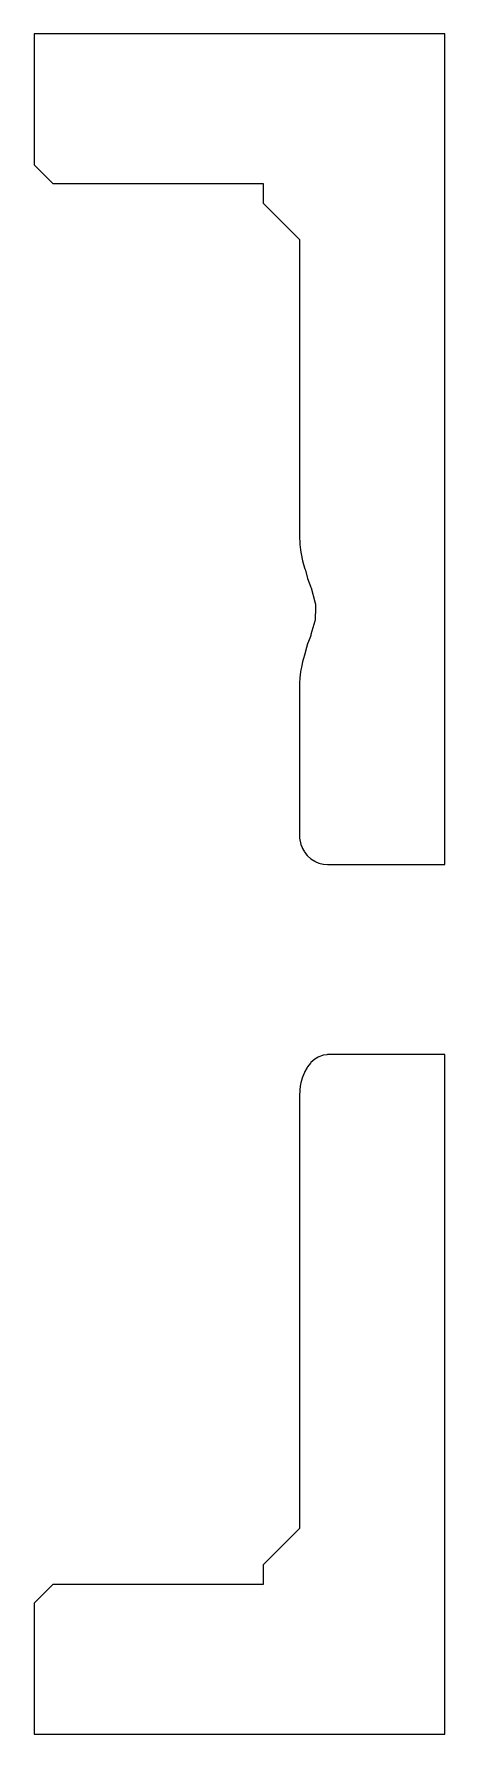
# Model space of a CAD drawing. Header units: metres. Extents: x 0 to 47.5, y 0 to 45.5.
# Drawn here: x 0 to 11, y 0 to 45.5 of the extents above.
import ezdxf

# ---------------------------------------------------------------- set-up
doc = ezdxf.new("R2010")
doc.units = ezdxf.units.M

msp = doc.modelspace()

# ---------------------------------------------------------------- linework, layer by layer
for p, q in [((11, 45.5), (0, 45.5)), ((0, 45.5), (0, 42)), ((11, 23.2713), (11, 45.5)), ((0, 42), (0.5, 41.5)), ((0.5, 41.5), (6.13231, 41.5)), ((6.13231, 41.5), (6.13231, 40.9718)), ((6.13231, 40.9718), (7.10409, 40)), ((7.10409, 40), (7.10409, 32.027)), ((7.10409, 32.027), (7.11042, 31.895)), ((7.11042, 31.895), (7.11332, 31.8346)), ((7.11332, 31.8346), (7.13368, 31.6955)), ((7.13368, 31.6955), (7.14079, 31.6324)), ((7.14079, 31.6324), (7.1492, 31.5893)), ((7.1492, 31.5893), (7.18583, 31.4012)), ((7.18583, 31.4012), (7.23972, 31.2141)), ((7.23972, 31.2141), (7.24732, 31.1877)), ((7.24732, 31.1877), (7.2626, 31.1497)), ((7.2626, 31.1497), (7.32376, 30.9244)), ((7.32376, 30.9244), (7.41035, 30.6917)), ((7.41035, 30.6917), (7.41325, 30.6839)), ((7.41325, 30.6839), (7.41695, 30.6767)), ((7.41695, 30.6767), (7.51359, 30.2991)), ((7.51359, 30.2991), (7.53565, 30.2409)), ((7.53405, 30.1621), (7.52699, 29.8157)), ((7.53565, 30.2409), (7.53405, 30.1621)), ((7.46289, 29.6046), (7.41325, 29.4292)), ((7.51359, 29.7837), (7.46289, 29.6046)), ((7.51872, 29.7959), (7.51359, 29.7837)), ((7.52699, 29.8157), (7.51872, 29.7959)), ((7.32376, 29.1753), (7.29649, 29.0796)), ((7.35039, 29.2434), (7.32376, 29.1753)), ((7.4027, 29.3773), (7.35039, 29.2434)), ((7.4081, 29.4039), (7.4027, 29.3773)), ((7.41325, 29.4292), (7.4081, 29.4039)), ((7.18583, 28.6977), (7.16637, 28.6008)), ((7.20316, 28.756), (7.18583, 28.6977)), ((7.24561, 28.8988), (7.20316, 28.756)), ((7.2467, 28.9041), (7.24561, 28.8988)), ((7.24732, 28.9072), (7.2467, 28.9041)), ((7.29649, 29.0796), (7.24732, 28.9072)), ((7.11332, 28.2609), (7.10718, 28.1356)), ((7.11621, 28.2802), (7.11332, 28.2609)), ((7.12559, 28.3429), (7.11621, 28.2802)), ((7.1366, 28.4374), (7.12559, 28.3429)), ((7.14079, 28.4735), (7.1366, 28.4374)), ((7.16637, 28.6008), (7.14079, 28.4735)), ((7.10718, 28.1356), (7.10409, 28.0725)), ((7.10409, 28.0725), (7.10409, 24.0487)), ((7.10409, 24.0487), (7.10976, 23.9744)), ((7.10976, 23.9744), (7.11332, 23.9278)), ((7.11332, 23.9278), (7.13205, 23.8474)), ((7.13205, 23.8474), (7.14079, 23.8099)), ((7.14079, 23.8099), (7.17463, 23.7258)), ((7.17463, 23.7258), (7.18583, 23.6979)), ((7.18583, 23.6979), (7.23627, 23.6131)), ((7.23627, 23.6131), (7.24732, 23.5945)), ((7.24732, 23.5945), (7.31504, 23.5128)), ((7.31504, 23.5128), (7.32376, 23.5023)), ((7.32376, 23.5023), (7.40836, 23.4279)), ((7.40836, 23.4279), (7.41325, 23.4236)), ((7.41325, 23.4236), (7.51312, 23.3605)), ((7.51312, 23.3605), (7.51359, 23.3602)), ((7.51359, 23.3602), (7.52746, 23.3543)), ((7.52746, 23.3543), (7.62232, 23.3114)), ((7.62232, 23.3114), (7.62638, 23.3103)), ((7.62638, 23.3103), (7.73676, 23.2814)), ((7.73676, 23.2814), (7.74373, 23.2808)), ((7.74373, 23.2808), (7.85409, 23.2713)), ((7.85409, 23.2713), (11, 23.2713)), ((7.31101, 17.8391), (7.24732, 17.73)), ((7.32376, 17.8609), (7.31101, 17.8391)), ((7.39909, 17.9551), (7.32376, 17.8609)), ((7.41325, 17.9728), (7.39909, 17.9551)), ((7.51359, 18.0627), (7.41325, 17.9728)), ((7.60642, 18.119), (7.51359, 18.0627)), ((7.62232, 18.1286), (7.60642, 18.119)), ((7.72039, 18.1631), (7.62232, 18.1286)), ((7.73676, 18.1688), (7.72039, 18.1631)), ((7.83745, 18.1804), (7.73676, 18.1688)), ((7.85409, 18.1823), (7.83745, 18.1804)), ((11, 18.1823), (7.85409, 18.1823)), ((11, 0), (11, 18.1823)), ((7.13532, 17.3907), (7.11332, 17.2566)), ((7.14079, 17.4241), (7.13532, 17.3907)), ((7.17738, 17.5533), (7.14079, 17.4241)), ((7.18583, 17.5832), (7.17738, 17.5533)), ((7.23647, 17.7041), (7.18583, 17.5832)), ((7.24732, 17.73), (7.23647, 17.7041)), ((7.11136, 17.2203), (7.10409, 17.085)), ((7.10409, 17.085), (7.10409, 5.5)), ((7.11332, 17.2566), (7.11136, 17.2203)), ((7.10409, 5.5), (6.13231, 4.52822)), ((6.13231, 4.52822), (6.13231, 4)), ((0.5, 4), (0, 3.5)), ((6.13231, 4), (0.5, 4)), ((0, 3.5), (0, 0)), ((0, 0), (11, 0))]:
    msp.add_line(p, q)

doc.saveas('drawing.dxf')
